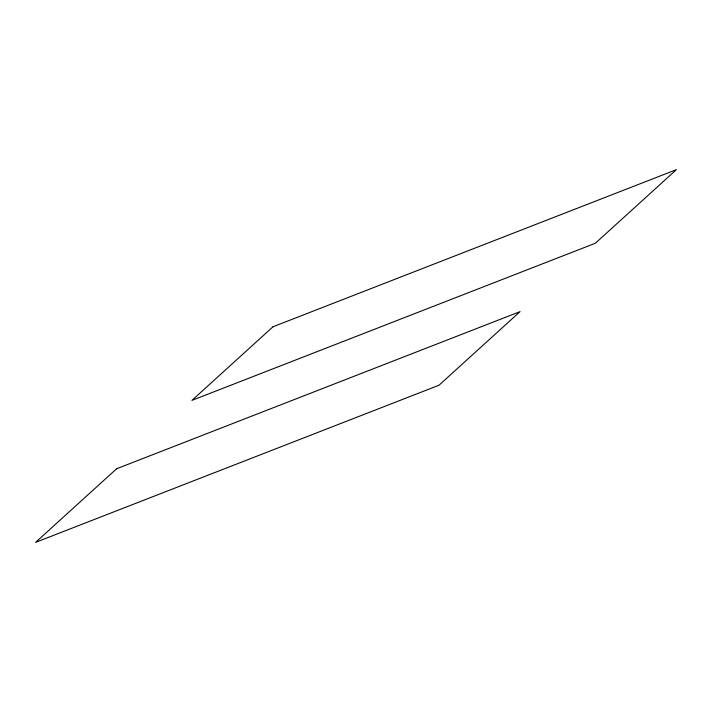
<?xml version="1.0" encoding="UTF-8"?>
<svg xmlns="http://www.w3.org/2000/svg" width="712" height="712" viewBox="0 0 712 712"><rect width="100%" height="100%" fill="white"/><g stroke="black" fill="none" stroke-linecap="round" stroke-linejoin="round"><path stroke-width="1.07" d="M116.652 468.745L35.6 542.348L439.001 385.228L520.054 311.625L116.652 468.745M272.999 326.772L191.946 400.375L595.348 243.255L676.4 169.652L272.999 326.772"/></g></svg>
